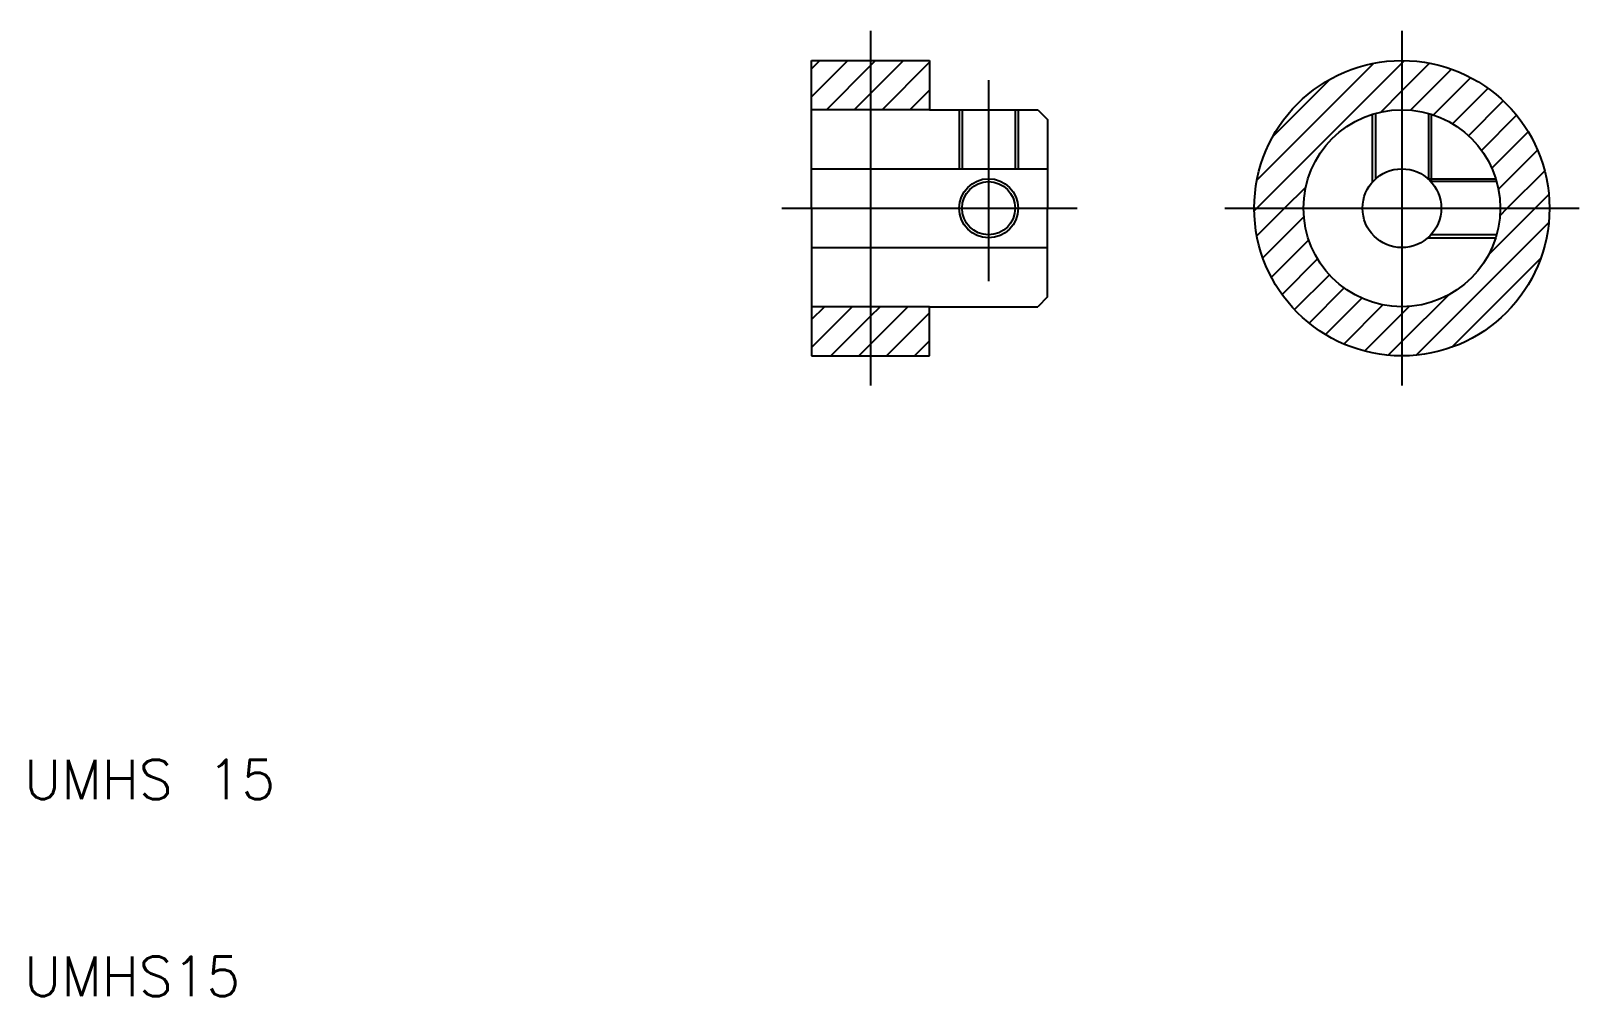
# Model space of a CAD drawing. Extents: x 10.3 to 89, y 10 to 59.
import ezdxf

# ---------------------------------------------------------------- set-up
doc = ezdxf.new("R2010")
doc.units = 0
doc.linetypes.add('CENTER', pattern=[50.8, 31.75, -6.35, 6.35, -6.35])
doc.linetypes.add('DASHED', pattern=[19.05, 12.7, -6.35])
doc.layers.get('0').update_dxf_attribs({"linetype": 'CONTINUOUS'})
doc.layers.add('CENTER', color=1, linetype='CENTER')
doc.styles.get("Standard").update_dxf_attribs({"font": 'txt.shx'})

# ---------------------------------------------------------------- blocks, each defined once
blk = doc.blocks.new('*X2')
at = {"color": 0, "linetype": 'CONTINUOUS'}
for p, q in [((50, 55.657), (51.843, 57.5)), ((50, 57.071), (50.429, 57.5)), ((53, 55.828), (54.672, 57.5)), ((53, 57.243), (53.257, 57.5)), ((80, 57.373), (80.126, 57.499)), ((50.757, 55), (53, 57.243)), ((53.586, 55), (56, 57.414)), ((72.627, 50), (80, 57.373)), ((72.636, 51.423), (78.577, 57.364)), ((80, 55.958), (81.408, 57.367)), ((80.437, 54.981), (82.52, 57.064)), ((55, 55), (56, 56)), ((73.447, 53.648), (76.352, 56.553)), ((78.925, 54.883), (80, 55.958)), ((81.605, 54.735), (83.502, 56.632)), ((82.572, 54.288), (84.376, 56.091)), ((52.172, 55), (53, 55.828)), ((83.382, 53.683), (85.15, 55.452)), ((84.048, 52.935), (85.83, 54.718)), ((84.566, 52.039), (86.414, 53.887)), ((84.906, 50.965), (86.894, 52.953)), ((85.355, 50), (87.255, 51.9)), ((74.042, 50), (75.117, 51.075)), ((86.77, 50), (87.467, 50.698)), ((72.501, 49.874), (72.627, 50)), ((72.633, 48.592), (74.042, 50)), ((72.936, 47.48), (75.019, 49.563)), ((84.406, 47.637), (86.77, 50)), ((84.986, 49.631), (85.355, 50)), ((80.718, 42.534), (87.466, 49.282)), ((73.368, 46.498), (75.265, 48.395)), ((73.909, 45.624), (75.712, 47.428)), ((82.542, 42.944), (87.056, 47.458)), ((74.548, 44.85), (76.317, 46.618)), ((75.282, 44.17), (77.065, 45.952)), ((50, 42.929), (52.071, 45)), ((50, 44.343), (50.657, 45)), ((53, 43.101), (54.899, 45)), ((53, 44.515), (53.485, 45)), ((76.113, 43.586), (77.961, 45.434)), ((77.047, 43.106), (79.035, 45.094)), ((80, 43.23), (82.363, 45.594)), ((80, 44.645), (80.369, 45.014)), ((50.985, 42.5), (53, 44.515)), ((53.814, 42.5), (56, 44.686)), ((78.1, 42.745), (80, 44.645)), ((55.228, 42.5), (56, 43.272)), ((52.399, 42.5), (53, 43.101)), ((79.302, 42.533), (80, 43.23))]:
    blk.add_line(p, q, dxfattribs=at)

msp = doc.modelspace()

# ---------------------------------------------------------------- linework, layer by layer
at = {"color": 7, "linetype": 'CONTINUOUS'}
for p, q in [((50, 50), (50, 57.5)), ((50, 57.5), (56, 57.5)), ((56, 57.5), (56, 55)), ((56, 55), (50, 55)), ((56, 55), (61.5, 55)), ((57.65, 55), (57.65, 52)), ((60.35, 55), (60.35, 52)), ((61.5, 55), (62, 54.5)), ((62, 54.5), (62, 50)), ((50, 52), (62, 52)), ((50, 50), (50, 42.5)), ((62, 45.5), (62, 50)), ((50, 48), (62, 48)), ((56, 45), (50, 45)), ((56, 45), (61.5, 45)), ((56, 42.5), (56, 45)), ((62, 45.5), (61.5, 45)), ((50, 42.5), (56, 42.5))]:
    msp.add_line(p, q, dxfattribs=at)
at = {"color": 3, "linetype": 'DASHED'}
for p, q in [((57.5, 55), (57.5, 52)), ((60.5, 55), (60.5, 52)), ((78.5, 51.323), (78.5, 54.77)), ((78.65, 54.814), (78.65, 51.476)), ((81.35, 54.814), (81.35, 51.476)), ((81.5, 51.323), (81.5, 54.77)), ((81.323, 51.5), (84.77, 51.5)), ((84.814, 51.35), (81.476, 51.35)), ((81.323, 48.5), (84.77, 48.5)), ((84.814, 48.65), (81.476, 48.65))]:
    msp.add_line(p, q, dxfattribs=at)
at = {"color": 7, "linetype": 'CONTINUOUS'}
for centre, radius in [((80, 50), 7.5), ((80, 50), 5), ((80, 50), 2), ((59, 50), 1.35)]:
    msp.add_circle(centre, radius, dxfattribs=at)
at = {"color": 3, "linetype": 'CONTINUOUS'}
msp.add_circle((59, 50), 1.5, dxfattribs=at)
at = {"layer": 'CENTER', "color": 1, "linetype": 'CENTER'}
for p, q in [((53, 59), (53, 41)), ((80, 59), (80, 41)), ((59, 56.5), (59, 46.298)), ((48.5, 50), (63.5, 50)), ((71, 50), (89, 50))]:
    msp.add_line(p, q, dxfattribs=at)

# ---------------------------------------------------------------- block references
at = {"color": 3, "linetype": 'CONTINUOUS'}
msp.add_blockref('*X2', (0, 0), dxfattribs=at)

# ---------------------------------------------------------------- texts
at = {"color": 7, "linetype": 'CONTINUOUS'}
for s, p in [('UMHS 15', (10, 20)), ('UMHS15', (10, 10))]:
    msp.add_text(s, height=2, dxfattribs=at).set_placement(p)

doc.saveas('drawing.dxf')
